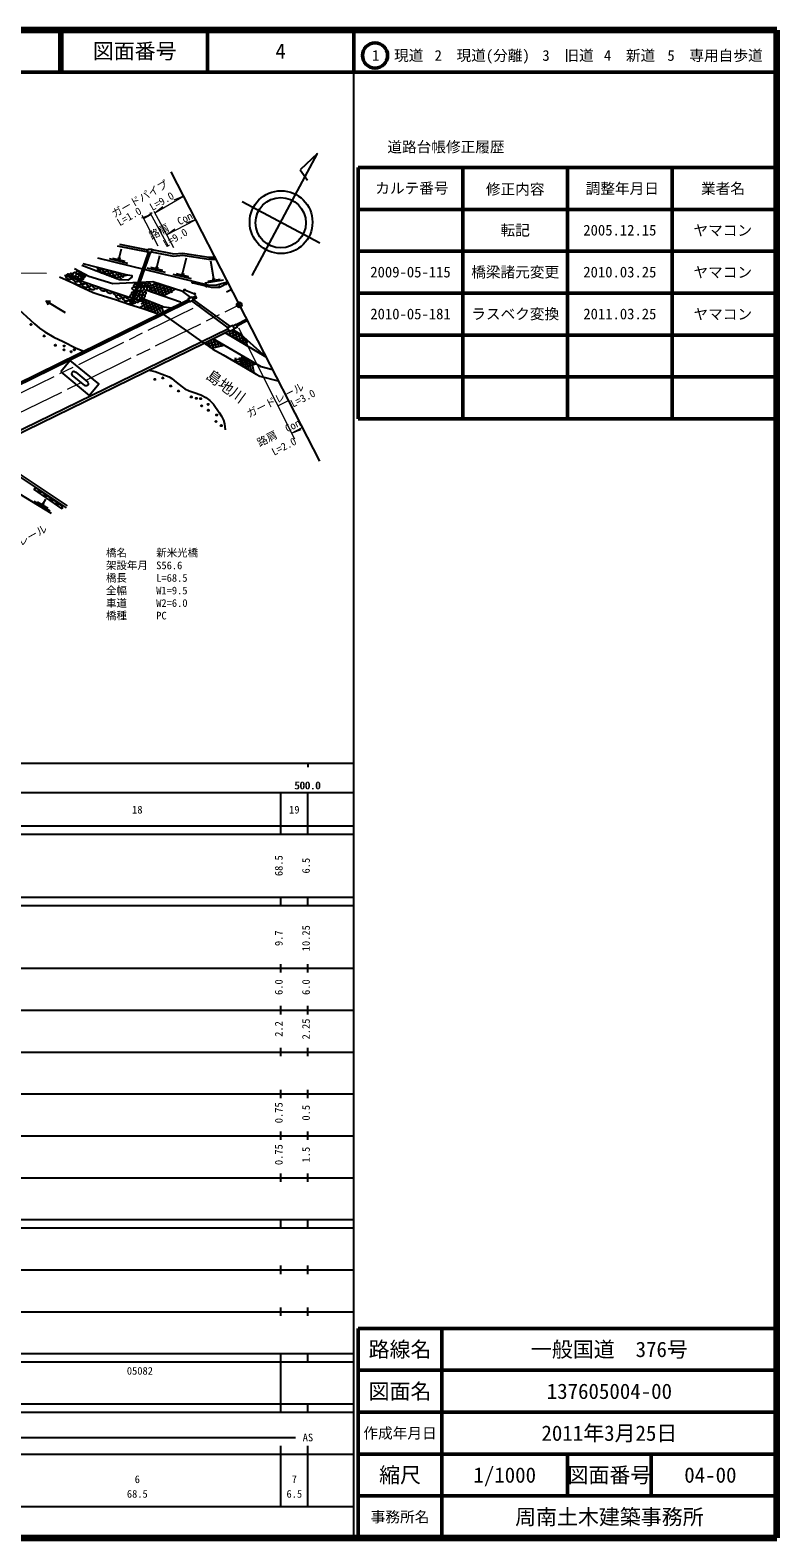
# Model space of a CAD drawing. Units: millimetres at full size, sheet at 1:1000; details may follow other scales. Extents: x 40000 to 680000, y 20000 to 380000.
# Drawn here: x 501654 to 680000, y 20000 to 380000 of the extents above; entities that cross this region are included whole.
import ezdxf
from ezdxf.enums import TextEntityAlignment as Align

# ---------------------------------------------------------------- set-up
doc = ezdxf.new("R2010")
doc.units = ezdxf.units.MM
doc.header["$LTSCALE"] = 1000
doc.header["$PDMODE"] = 32
doc.header["$PDSIZE"] = 500
doc.linetypes.add('CHAIN', pattern=[18.5, 12, -1.5, 3.5, -1.5])
for name, color, linetype, lineweight in [('M-BGD', 7, 'Continuous', 25), ('M-BMK', 2, 'CHAIN', 13), ('M-BMK-OTRS', 5, 'Continuous', 25), ('M-BMK-SRVR', 3, 'Continuous', 25), ('M-STR-HTXT', 7, 'Continuous', 13), ('M-STR-STR1', 1, 'Continuous', 25), ('M-TTL', 2, 'Continuous', 140), ('M-TTL-BAND', 7, 'Continuous', 25), ('M-TTL-FRAM', 2, 'Continuous', 50), ('M-TTL-LINE', 7, 'Continuous', 50)]:
    doc.layers.add(name, color=color, linetype=linetype, lineweight=lineweight)
for name, color, linetype in [('M-BMK-HTXT', 7, 'Continuous'), ('M-OTRS', 6, 'Continuous'), ('M-TTL-TXT', 7, 'Continuous')]:
    doc.layers.add(name, color=color, linetype=linetype)
doc.styles.add('ＭＳ ゴシック', font='')
doc.styles.get('ＭＳ ゴシック').set_extended_font_data('MS Gothic')

msp = doc.modelspace()

# ---------------------------------------------------------------- linework, layer by layer
at = {"layer": 'M-BGD'}
for p, q in [((522467, 328465), (529750, 327076)), ((522891, 325520), (523443, 327770)), ((522957, 328881), (529768, 327581)), ((520563, 325474), (524934, 324402)), ((521363, 325586), (524277, 324872)), ((522552, 325604), (523231, 325437)), ((529863, 326940), (525549, 314473)), ((530281, 326925), (525932, 314355)), ((531890, 323313), (532598, 326199)), ((538067, 321798), (539004, 325620)), ((545494, 320587), (544822, 324813)), ((517281, 322552), (519349, 322991)), ((517491, 323473), (518752, 321997)), ((518412, 322125), (520765, 322625)), ((518593, 323187), (520019, 321518)), ((519543, 321698), (522180, 322258)), ((519696, 322901), (521286, 321040)), ((520674, 321271), (523596, 321891)), ((520798, 322616), (522553, 320562)), ((521805, 320844), (525098, 321543)), ((521900, 322330), (523440, 320528)), ((523002, 322045), (523936, 320952)), ((524105, 321759), (524433, 321375)), ((529562, 323267), (533932, 322195)), ((530361, 323379), (533275, 322665)), ((531550, 323397), (532230, 323230)), ((535739, 321752), (540109, 320680)), ((536539, 321864), (539452, 321150)), ((537727, 321882), (538407, 321715)), ((544059, 320055), (547022, 320526)), ((545148, 320532), (545839, 320642)), ((531814, 319636), (530305, 318803)), ((530305, 318803), (530844, 317363)), ((532578, 319386), (530513, 318248)), ((533342, 319137), (530721, 317692)), ((530947, 319158), (531736, 317054)), ((534106, 318888), (531149, 317257)), ((531506, 319737), (532627, 316745)), ((534870, 318638), (531896, 316998)), ((532389, 319448), (533519, 316435)), ((535634, 318389), (532642, 316739)), ((533273, 319160), (534192, 316709)), ((536397, 318140), (533389, 316480)), ((534156, 318871), (534855, 317008)), ((535040, 318583), (535524, 317291)), ((538371, 318039), (541168, 316922)), ((543366, 319641), (547810, 320348)), ((548538, 317533), (549700, 318103)), ((505470, 315270), (505963, 314387)), ((530493, 315177), (527903, 313749)), ((529750, 315468), (528183, 314604)), ((528679, 314878), (529275, 313287)), ((531236, 314886), (528700, 313488)), ((529003, 315761), (530029, 313024)), ((531979, 314595), (529478, 313216)), ((529771, 315460), (530783, 312761)), ((532722, 314304), (530256, 312945)), ((530539, 315159), (531540, 312487)), ((533464, 314013), (531034, 312673)), ((531295, 314890), (532214, 312439)), ((532075, 314558), (532789, 312654)), ((532843, 314257), (533363, 312869)), ((533039, 312491), (539489, 315660)), ((533439, 312208), (539679, 315274)), ((540155, 315360), (548885, 308951)), ((540660, 315610), (549389, 309201)), ((550876, 309691), (553351, 311002)), ((551030, 309376), (553511, 310691)), ((542690, 305669), (548882, 308711)), ((543248, 305274), (549148, 308172)), ((544725, 305999), (545554, 306210)), ((545444, 304162), (544828, 306050)), ((546078, 304323), (545420, 306340)), ((558028, 301906), (548268, 307740)), ((548940, 307339), (550740, 308057)), ((549568, 306963), (549279, 308056)), ((549645, 306917), (551480, 307650)), ((550369, 306484), (549876, 308351)), ((550350, 306496), (552165, 307220)), ((551170, 306005), (550610, 308128)), ((551054, 306074), (552703, 306732)), ((551972, 305526), (551400, 307694)), ((551759, 305653), (553241, 306244)), ((552773, 305047), (552211, 307178)), ((553575, 304568), (553098, 306374)), ((543573, 305032), (546357, 305742)), ((544761, 304152), (544236, 305759)), ((544247, 304530), (547161, 305273)), ((544939, 304033), (547964, 304804)), ((546712, 304485), (546289, 305782)), ((547346, 304646), (547137, 305287)), ((552464, 305231), (553780, 305756)), ((550076, 301112), (553018, 301856)), ((550916, 300631), (550705, 301739)), ((550732, 300736), (553666, 301478)), ((551387, 300360), (554314, 301100)), ((552116, 299943), (551753, 301850)), ((552043, 299984), (554962, 300722)), ((552716, 299599), (552195, 302336)), ((552699, 299608), (555610, 300344)), ((553318, 299245), (552796, 301985)), ((553923, 298875), (553398, 301634)), ((554528, 298506), (553999, 301283)), ((555133, 298136), (554600, 300932)), ((490657, 279617), (510527, 266422)), ((494505, 276425), (510233, 265980)), ((509325, 265677), (502510, 270419)), ((502496, 267533), (506353, 265216)), ((503293, 267404), (505865, 265859)), ((504433, 267069), (505033, 266708)), ((504733, 266888), (505419, 268030))]:
    msp.add_line(p, q, dxfattribs=at)
for points in [[(529774, 327740), (530689, 327707), (530660, 326912), (529745, 326945)], [(510347, 321486), (510711, 321813), (511029, 321649), (510992, 321341), (510693, 321323)], [(512592, 320548), (512393, 320773), (512393, 321005), (512645, 321150), (512916, 321101), (513079, 320960), (513079, 320821), (513024, 320674), (512883, 320563)], [(526903, 317163), (527107, 317327), (527298, 317321), (527600, 316993), (527540, 316834), (527294, 316677), (527045, 316806), (526942, 316975)], [(528078, 316821), (527880, 317003), (527821, 317241), (527901, 317383), (528177, 317613), (528329, 317600), (528514, 317426), (528562, 317233), (528535, 317003), (528468, 316912), (528329, 316872)], [(528495, 318616), (528157, 318514), (528059, 318349), (528045, 317965), (528293, 317865), (528675, 317878), (528890, 318111), (528838, 318438), (528675, 318572)], [(528537, 315926), (528423, 316116), (528396, 316346), (528404, 316514), (528670, 316805), (528984, 316760), (529041, 316627), (529015, 316328), (528821, 316021)], [(529295, 318824), (529098, 319013), (529120, 319372), (529321, 319472), (529562, 319372), (529632, 319176), (529506, 318920)], [(529840, 318879), (530166, 318942), (530429, 319205), (530422, 319431), (530199, 319557), (529880, 319550), (529773, 319298), (529806, 318946)], [(527848, 316169), (527629, 316388), (527396, 316399), (527135, 316196), (527024, 315951), (527246, 315698), (527480, 315660), (527756, 315656), (527951, 315813)], [(539739, 315154), (540660, 315610), (540331, 316274), (539410, 315819)], [(549220, 308027), (550465, 308643), (550031, 309518), (548787, 308902)]]:
    msp.add_lwpolyline(points, close=True, dxfattribs=at)
for points in [[(514212, 324322), (524470, 321665), (525933, 321381), (525910, 321034), (525020, 320283), (522985, 320398), (513986, 323796)], [(517720, 325656), (544388, 319116), (546261, 319221), (548763, 319925)], [(530667, 327088), (535927, 326055), (538125, 326261), (544279, 325313), (545992, 325313)], [(530685, 327594), (535952, 326559), (538140, 326764), (544317, 325813), (545735, 325813)], [(508627, 321077), (511849, 319672), (513636, 318823), (516741, 317359), (518176, 316920), (522019, 315656), (525461, 314500), (528317, 313621), (531086, 312655), (532392, 312173)], [(509858, 321498), (519536, 318134), (526043, 315975), (527884, 315362), (528585, 315204)], [(511029, 321649), (511351, 321951), (511700, 321781), (511769, 321539), (511625, 321373), (511279, 321345), (510997, 321378)], [(511277, 321005), (511549, 321068), (511722, 321247), (511747, 321341), (511625, 321373)], [(512313, 321288), (512396, 321153), (512393, 321005), (512289, 320879), (512082, 320845), (511740, 320829)], [(511747, 321340), (512313, 321288), (512691, 321637), (512703, 321885), (512427, 322130), (512301, 322171), (511965, 321992), (511769, 321539)], [(540046, 316133), (538097, 317585), (530951, 319918), (521393, 319402), (515670, 321187), (512281, 322999)], [(512713, 321138), (512566, 321270), (512502, 321462)], [(512703, 321885), (512710, 322171), (512852, 322413), (513075, 322419), (513439, 322186), (513452, 321995), (513276, 321775), (513053, 321740), (512701, 321833)], [(512916, 321101), (513208, 321256), (513350, 321357), (513369, 321529), (513241, 321655), (513053, 321740)], [(513079, 320821), (513446, 320600), (513742, 320752), (513912, 321050), (513753, 321323), (513559, 321406), (513350, 321357)], [(513559, 321406), (513782, 321631), (513848, 321872), (513802, 322085), (513627, 322101), (513452, 321995)], [(513742, 320752), (514028, 320921), (514265, 320896), (514347, 320721), (514283, 320487), (514091, 320368), (513689, 320348), (513632, 320526), (513619, 320689)], [(513754, 321321), (513904, 321484), (514113, 321511), (514255, 321509), (514306, 321443), (514294, 321292), (514152, 321138), (513950, 321140), (513857, 321145)], [(513848, 321872), (514195, 321878), (514267, 321814), (514296, 321648), (514255, 321509)], [(514306, 321443), (514627, 321485), (514773, 321348), (514816, 321157), (514603, 320966), (514265, 320896), (514115, 320983), (514051, 321139)], [(525765, 316068), (525505, 316446), (525588, 316839), (525904, 316944), (526087, 316900), (526245, 316673), (526267, 316546)], [(526423, 316999), (526087, 316900), (525864, 317106), (526017, 317434), (526271, 317552), (526495, 317491), (526551, 317369)], [(526716, 317846), (526407, 317860), (526096, 318131), (526026, 318424), (526398, 318682), (526700, 318691), (526913, 318415)], [(527062, 318846), (526700, 318691), (526381, 318767), (526407, 318973), (526534, 319279), (526714, 319432), (526871, 319436), (527051, 319432), (527152, 319331), (527195, 319231)], [(527239, 318134), (527319, 317766), (527691, 317707), (528043, 317899), (528061, 318383), (527860, 318602), (527520, 318599), (527371, 318516)], [(527848, 316169), (528197, 316177), (528396, 316346), (528404, 316514), (528320, 316690), (528078, 316821), (527802, 316752), (527672, 316568), (527660, 316506), (527654, 316386), (527663, 316354)], [(528446, 318970), (528042, 318920), (527838, 319098), (527890, 319350), (528034, 319483), (528242, 319494), (528357, 319402), (528423, 319278)], [(529098, 319013), (528768, 318868), (528479, 318901), (528372, 319124), (528475, 319431), (528776, 319568), (529013, 319428), (529116, 319294)], [(528670, 316805), (528598, 316994), (528632, 317230), (528966, 317488), (529197, 317514), (529318, 317333), (529284, 317007), (529056, 316745), (528984, 316760)], [(528890, 318111), (529126, 317886), (529427, 317894), (529613, 318124), (529626, 318475), (529359, 318710), (529110, 318708), (528872, 318566), (528838, 318438)], [(537772, 314816), (537541, 315040), (529301, 317899)], [(529626, 318475), (529804, 318689), (530124, 318538), (530296, 318143), (530134, 317954), (529857, 317847), (529669, 317899), (529613, 318124)], [(540274, 319774), (543854, 318835), (544919, 318642), (545916, 318597), (546845, 318665), (548890, 319677)], [(496067, 315335), (497630, 314378), (498996, 313251), (500752, 311648), (502724, 309893), (503895, 308810), (505173, 307943), (507341, 306730), (509509, 305647), (512673, 304066), (514440, 303347)], [(510099, 312506), (505470, 315270), (506481, 315255)], [(528306, 315267), (528181, 315544), (528219, 315816), (528367, 315930), (528537, 315926), (528738, 315718), (528700, 315419), (528585, 315204)], [(528814, 315835), (533580, 313968), (535478, 313689)], [(540602, 315727), (541385, 316112), (541195, 316498), (540411, 316113)], [(550395, 308785), (551141, 309151), (550876, 309691), (550128, 309323)], [(559565, 298916), (556870, 299608), (545371, 306317)], [(558028, 301906), (552015, 307356), (550049, 308437)], [(543248, 305274), (544702, 304191), (545293, 303798), (547739, 302452), (553093, 299383), (555627, 297834), (556497, 297358), (560922, 296275)], [(529984, 298802), (531507, 298463), (533226, 297871), (534868, 297222), (535460, 296840), (536530, 295943), (537943, 294798), (538631, 294320), (539624, 293843), (540846, 293442), (542393, 292889), (543634, 292297), (544589, 291591), (545468, 290732), (546827, 288711), (547383, 287790), (547812, 286870), (548047, 285971), (548240, 284559)], [(506768, 264616), (492950, 272916), (483506, 276083)]]:
    msp.add_lwpolyline(points, dxfattribs=at)
for centre in [(538585, 317958), (540468, 319738), (540962, 317038), (543749, 318880), (546894, 318704), (548357, 319406), (501837, 309725), (552536, 310404), (505000, 306993), (507672, 304756), (509764, 303662), (509784, 304583), (511454, 303221), (512202, 303682), (531439, 296625), (533336, 296966), (535232, 295033), (537090, 293839), (540143, 292418), (541338, 292096), (542362, 292001), (542646, 290295), (544182, 290636), (544211, 289242), (546221, 288105), (546070, 286551), (547302, 285584)]:
    msp.add_circle(centre, 150, dxfattribs=at)
for centre, radius, start, end in [((511043, 321503), 970, 186.15444, 315.96667), ((512727, 320951), 994, 187.05216, 315.06895), ((513312, 320139), 970, 186.15444, 315.96667), ((514316, 320292), 886, 182.77648, 319.34463), ((514996, 319587), 994, 187.05216, 315.06895), ((515538, 319157), 1103, 203.92321, 299.60115), ((515851, 319741), 863, 181.7225, 320.39861), ((516585, 318928), 886, 182.77648, 319.34463), ((517480, 319295), 970, 186.15444, 315.96667), ((519164, 318743), 994, 187.05216, 315.06895), ((520753, 318084), 886, 182.77648, 319.34463), ((522288, 317541), 863, 182.29535, 320.97146), ((523921, 317111), 970, 186.72729, 316.53952), ((522966, 316885), 970, 189.54388, 315.96667), ((524649, 316333), 994, 187.05216, 315.06895), ((523602, 316107), 994, 314.76892, 315.06895), ((525233, 315570), 942, 190.06645, 312.05467), ((525610, 316576), 994, 187.62501, 315.6418), ((526239, 315674), 886, 182.77648, 319.34463), ((527206, 315933), 886, 183.34933, 319.91748), ((503000, 269812), 780, 341.48489, 128.84354), ((504228, 268825), 886, 346.88014, 123.44829), ((505575, 267755), 994, 351.15582, 119.17261), ((507044, 266763), 970, 350.2581, 120.07033), ((508488, 265888), 863, 345.82616, 124.50227)]:
    msp.add_arc(centre, radius, start, end, dxfattribs=at)
at = {"layer": 'M-BMK'}
for points in [[(243444, 279263), (264158, 277028), (308433, 272254), (363142, 266141), (388290, 263548), (394291, 262971), (399657, 262567), (406293, 262394), (414245, 262551), (420110, 262834), (425328, 263400), (432516, 264227), (437793, 265117), (443451, 266387), (448410, 267658), (456049, 269854), (461714, 271844), (468267, 274120), (473226, 276185), (481819, 280132), (551597, 314412)], [(474998, 281565), (480038, 283881), (542249, 314443)]]:
    msp.add_lwpolyline(points, dxfattribs=at)
at = {"layer": 'M-BMK-OTRS'}
msp.add_line((535279, 346150), (570775, 277114), dxfattribs=at)
at = {"layer": 'M-BMK-SRVR'}
for p, q in [((554721, 321381), (570279, 350517)), ((570279, 350517), (566156, 346629)), ((566156, 346629), (567887, 344179)), ((552289, 339118), (570814, 329226))]:
    msp.add_line(p, q, dxfattribs=at)
for centre, radius in [((561589, 334152), 7500), ((561506, 334017), 6000), ((551597, 314412), 600)]:
    msp.add_circle(centre, radius, dxfattribs=at)
at = {"layer": 'M-OTRS'}
msp.add_point((551597, 314412), dxfattribs=at)
msp.add_point((551597, 314412), dxfattribs=at)
at = {"layer": 'M-STR-HTXT'}
for p, q in [((531418, 336370), (538271, 340330)), ((538271, 340330), (535995, 339410)), ((530546, 335986), (528246, 335127)), ((532249, 328453), (528410, 335758)), ((528791, 335034), (530765, 336494)), ((528791, 335034), (530546, 335986)), ((530271, 336493), (534654, 328415)), ((531177, 336816), (535870, 328114)), ((531418, 336370), (533352, 337882)), ((534234, 331148), (541161, 334709)), ((534234, 331148), (536240, 332563)), ((541161, 334709), (538843, 333902)), ((471889, 322239), (505574, 322001)), ((551433, 308899), (564780, 282455)), ((560811, 290319), (563321, 291610)), ((564100, 283801), (566660, 285117)), ((564100, 283801), (566419, 284609))]:
    msp.add_line(p, q, dxfattribs=at)
at = {"layer": 'M-STR-STR1'}
for p, q in [((480422, 286621), (533039, 312491)), ((480830, 286342), (533439, 312208)), ((543248, 305274), (533039, 312491)), ((490088, 280007), (542690, 305669)), ((490657, 279617), (543248, 305274))]:
    msp.add_line(p, q, dxfattribs=at)
msp.add_lwpolyline([(508956, 298404), (515791, 292791), (518062, 295561), (511195, 301154), (508945, 298414)], dxfattribs=at)
msp.add_lwpolyline([(514700, 295163), (511742, 297558), (511612, 297975), (511699, 298293), (511884, 298495), (512099, 298545), (512537, 298330), (515462, 295915), (515545, 295636), (515517, 295347), (515350, 295135), (515144, 295048), (514826, 295075)], close=True, dxfattribs=at)
at = {"layer": 'M-TTL'}
for p, q in [((680000, 380000), (40000, 380000)), ((680000, 20000), (680000, 380000)), ((40000, 20000), (680000, 20000))]:
    msp.add_line(p, q, dxfattribs=at)
at = {"layer": 'M-TTL-BAND'}
for p, q in [((579000, 20000), (579000, 370000)), ((40000, 205000), (579000, 205000)), ((568000, 205000), (568000, 204000)), ((68000, 198000), (579000, 198000)), ((561500, 188000), (561500, 198000)), ((568000, 188000), (568000, 198000)), ((40000, 190000), (579000, 190000)), ((40000, 188000), (579000, 188000)), ((40000, 173000), (579000, 173000)), ((561500, 171000), (561500, 173000)), ((568000, 171000), (568000, 173000)), ((40000, 171000), (579000, 171000)), ((40000, 156000), (579000, 156000)), ((561500, 155000), (561500, 157000)), ((568000, 155000), (568000, 157000)), ((46000, 146000), (579000, 146000)), ((561500, 145000), (561500, 147000)), ((568000, 145000), (568000, 147000)), ((561500, 135000), (561500, 137000)), ((568000, 135000), (568000, 137000)), ((52000, 136000), (579000, 136000)), ((46000, 126000), (579000, 126000)), ((561500, 125000), (561500, 127000)), ((568000, 125000), (568000, 127000)), ((52000, 116000), (579000, 116000)), ((561500, 115000), (561500, 117000)), ((568000, 115000), (568000, 117000)), ((46000, 106000), (579000, 106000)), ((561500, 105000), (561500, 107000)), ((568000, 105000), (568000, 107000)), ((40000, 96000), (579000, 96000)), ((40000, 94000), (579000, 94000)), ((561500, 94000), (561500, 96000)), ((568000, 94000), (568000, 96000)), ((49000, 84000), (579000, 84000)), ((561500, 83000), (561500, 85000)), ((568000, 83000), (568000, 85000)), ((40000, 74000), (579000, 74000)), ((561500, 73000), (561500, 75000)), ((568000, 73000), (568000, 75000)), ((40000, 64000), (579000, 64000)), ((40000, 62000), (579000, 62000)), ((561500, 62000), (561500, 64000)), ((561500, 52000), (561500, 62000)), ((568000, 62000), (568000, 64000)), ((40000, 52000), (579000, 52000)), ((561500, 50000), (561500, 52000)), ((568000, 50000), (568000, 52000)), ((40000, 50000), (579000, 50000)), ((71000, 44000), (565000, 44000)), ((40000, 40000), (579000, 40000)), ((561500, 27500), (561500, 42000)), ((568000, 27500), (568000, 42000)), ((68000, 27500), (579000, 27500))]:
    msp.add_line(p, q, dxfattribs=at)
at = {"layer": 'M-TTL-FRAM'}
for p, q in [((580000, 347197), (580000, 287197)), ((580000, 347197), (680000, 347197)), ((580000, 287197), (680000, 287197)), ((680000, 70000), (580000, 70000)), ((580000, 70000), (580000, 20000))]:
    msp.add_line(p, q, dxfattribs=at)
at = {"layer": 'M-TTL-LINE'}
for p, q in [((508747, 380000), (508747, 370000)), ((509247, 380000), (509247, 370000)), ((543997, 380000), (543997, 370000)), ((579000, 380000), (579000, 370000)), ((40000, 370000), (680000, 370000)), ((605000, 347197), (605000, 287197)), ((630000, 347197), (630000, 287197)), ((655000, 347197), (655000, 287197)), ((580000, 337197), (680000, 337197)), ((580000, 327197), (680000, 327197)), ((580000, 317197), (680000, 317197)), ((580000, 307197), (680000, 307197)), ((580000, 297197), (680000, 297197)), ((600000, 70000), (600000, 20000)), ((680000, 60000), (580000, 60000)), ((680000, 50000), (580000, 50000)), ((680000, 40000), (580000, 40000)), ((630000, 40000), (630000, 30000)), ((650000, 40000), (650000, 30000)), ((680000, 30000), (580000, 30000))]:
    msp.add_line(p, q, dxfattribs=at)
msp.add_circle((584031, 373958), 3000, dxfattribs=at)

# ---------------------------------------------------------------- texts
at = {"layer": 'M-BMK-HTXT', "style": 'ＭＳ ゴシック'}
msp.add_text('島地川', height=2566, rotation=323.605, dxfattribs=at).set_placement((542993, 296406), align=Align.BOTTOM_LEFT)
at = {"layer": 'M-STR-HTXT', "style": 'ＭＳ ゴシック'}
for s, rotation, p in [('ガードパイプ', 30.022, (522079, 334690)), ('L=9.0', 30.022, (531112, 336326)), ('L=1.0', 30.022, (523340, 332678)), ('路肩\u3000Con', 27.21, (530920, 329444)), ('L=9.0', 30.022, (534350, 327600)), ('ガードレール', 27.21, (554196, 286918)), ('L=3.0', 27.21, (564689, 289368)), ('路肩\u3000Con', 27.21, (556700, 279996)), ('L=2.0', 27.21, (560161, 277865)), ('ガードレール', 29.291, (493084, 252586))]:
    msp.add_text(s, height=1833, rotation=rotation, dxfattribs=at).set_placement(p, align=Align.BOTTOM_LEFT)
for s, p in [('橋名', (519764, 253739)), ('新米光橋', (531764, 253739)), ('架設年月', (519764, 250739)), ('S56.6', (531764, 250739)), ('橋長', (519764, 247739)), ('L=68.5', (531764, 247739)), ('全幅', (519764, 244739)), ('W1=9.5', (531764, 244739)), ('橋種', (519764, 238739)), ('車道', (519764, 241739)), ('W2=6.0', (531764, 241739)), ('PC', (531764, 238739))]:
    msp.add_text(s, height=1833, dxfattribs=at).set_placement(p, align=Align.BOTTOM_LEFT)
at = {"layer": 'M-TTL-BAND', "style": 'ＭＳ ゴシック'}
for s, p in [('500.0', (567844, 198195)), ('500.0', (568000, 198195)), ('18', (527250, 192405)), ('19', (564750, 192405)), ('AS', (568000, 42500)), ('6', (527250, 32523)), ('7', (564750, 32523)), ('68.5', (527250, 29033)), ('6.5', (564750, 29033))]:
    msp.add_text(s, height=1833, dxfattribs=at).set_placement(p, align=Align.BOTTOM_CENTER)
for s, p in [('68.5', (562500, 180500)), ('6.5', (569000, 180500)), ('10.25', (569000, 163174)), ('9.7', (562500, 163174)), ('6.0', (562500, 151500)), ('6.0', (569000, 151500)), ('2.2', (562500, 141500)), ('2.25', (569000, 141500)), ('0.75', (562500, 121500)), ('0.5', (569000, 121500)), ('0.75', (562500, 111500)), ('1.5', (569000, 111500))]:
    msp.add_text(s, height=1833, rotation=90, dxfattribs=at).set_placement(p, align=Align.BOTTOM_CENTER)
msp.add_text('05082', height=1833, dxfattribs=at).set_placement((524750, 58405), align=Align.BOTTOM_LEFT)
at = {"layer": 'M-TTL-TXT', "style": 'ＭＳ ゴシック'}
for s, height, p in [('図面番号', 3666, (526622, 375000)), ('4', 3666, (561497, 375000)), ('1\u3000現道', 2566, (589448, 373958)), ('2\u3000現道(分離)', 2566, (609619, 373958)), ('3\u3000旧道', 2566, (630121, 373958)), ('4\u3000新道', 2566, (644824, 373958)), ('5\u3000専用自歩道', 2566, (665228, 373958)), ('道路台帳修正履歴', 2566, (600968, 352113)), ('カルテ番号', 2566, (592839, 342277)), ('修正内容', 2566, (617509, 342023)), ('調整年月日', 2566, (643089, 342197)), ('業者名', 2566, (667134, 342197)), ('転記', 2566, (617500, 332245)), ('2005.12.15', 2566, (642500, 332245)), ('ヤマコン', 2566, (667077, 332189)), ('2009-05-115', 2566, (592500, 322245)), ('橋梁諸元変更', 2566, (617500, 322245)), ('2010.03.25', 2566, (642500, 322245)), ('ヤマコン', 2566, (667077, 322189)), ('2010-05-181', 2566, (592500, 312245)), ('ラスベク変換', 2566, (617500, 312245)), ('2011.03.25', 2566, (642500, 312245)), ('ヤマコン', 2566, (667077, 312189)), ('路線名', 3666, (590000, 65000)), ('路線名', 3666, (590000, 65000)), ('一般国道\u3000376号', 3666, (640000, 65000)), ('図面名', 3666, (590000, 55000)), ('図面名', 3666, (590000, 55000)), ('137605004-00', 3666, (640000, 55000)), ('2011年3月25日', 3666, (640000, 45000)), ('作成年月日', 2566, (590000, 45000)), ('作成年月日', 2566, (590000, 45000)), ('縮尺', 3666, (590000, 35000)), ('縮尺', 3666, (590000, 35000)), ('1/1000', 3666, (615000, 35000)), ('図面番号', 3666, (640000, 35000)), ('図面番号', 3666, (640000, 35000)), ('04-00', 3666, (664125, 35000)), ('事務所名', 2566, (590000, 25000)), ('事務所名', 2566, (590000, 25000)), ('周南土木建築事務所', 3666, (640000, 25000))]:
    msp.add_text(s, height=height, dxfattribs=at).set_placement(p, align=Align.MIDDLE_CENTER)

doc.saveas('drawing.dxf')
